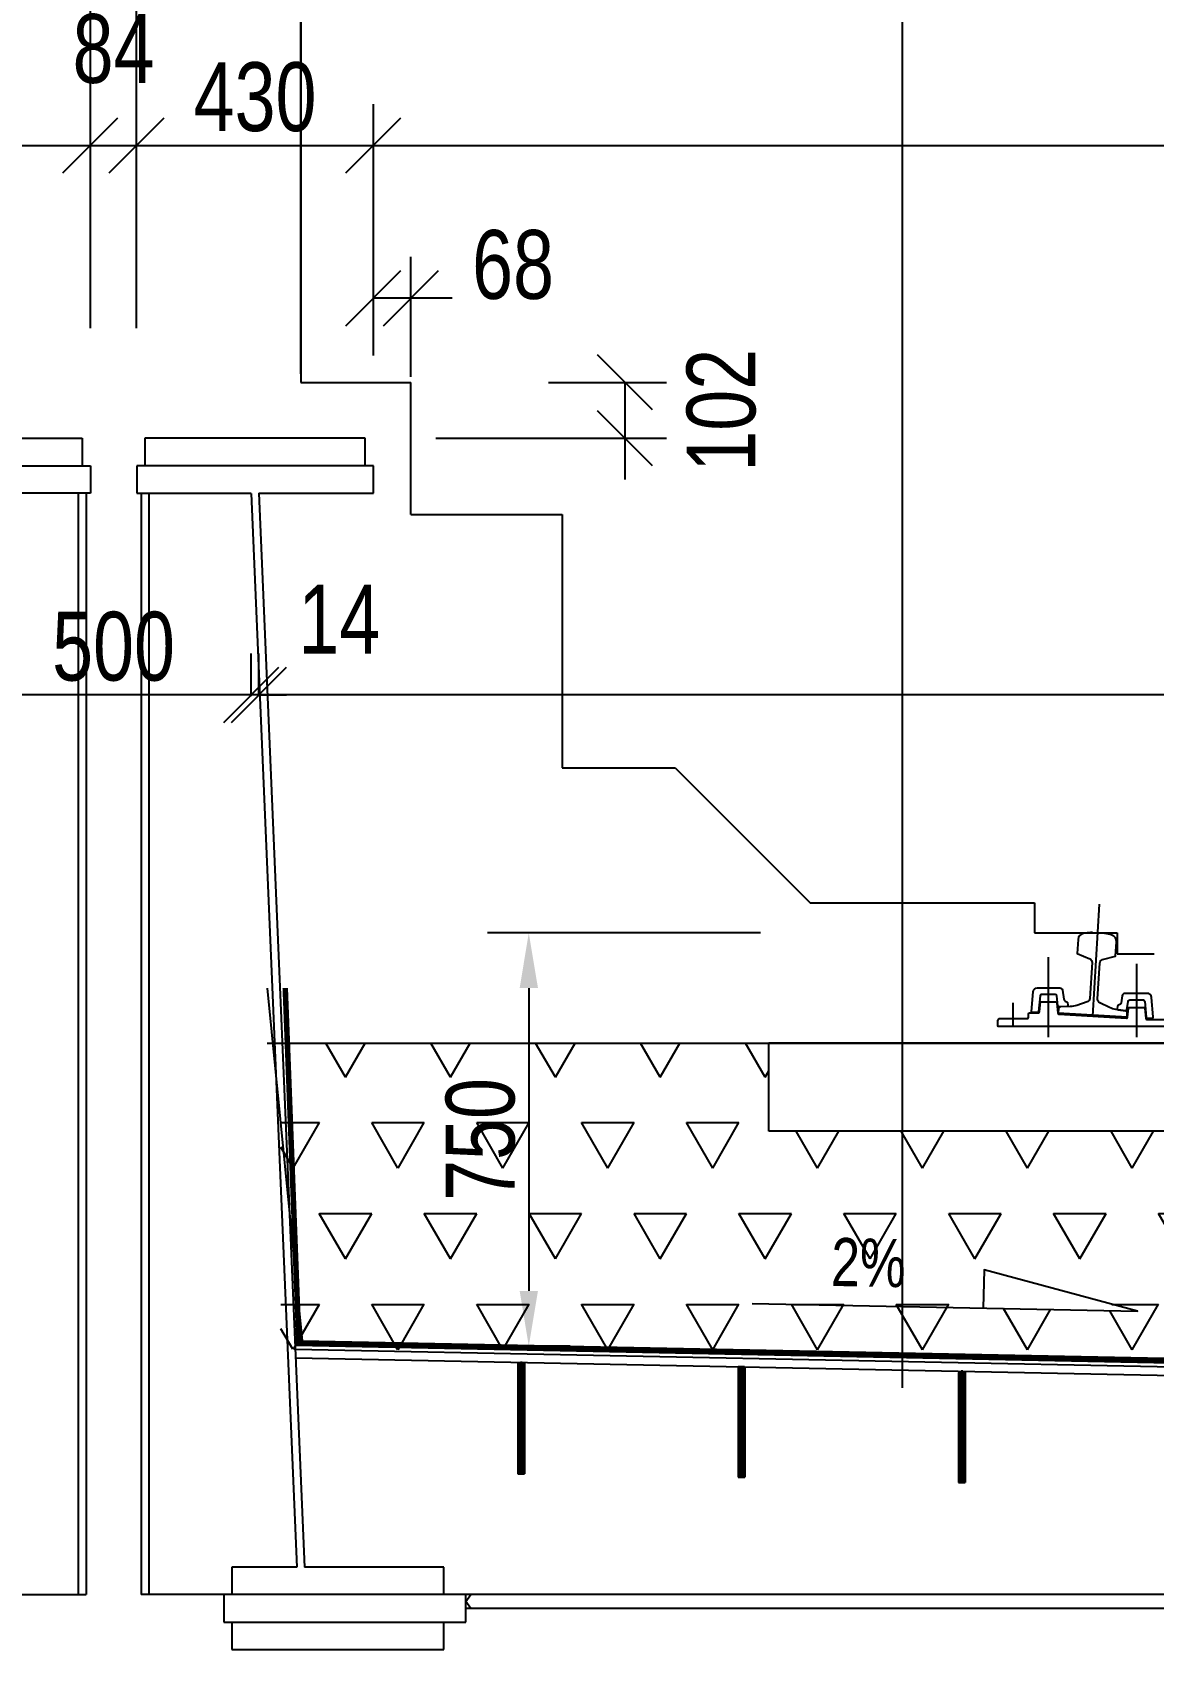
# Model space of a CAD drawing. Header units: millimetres. Extents: x -1069826 to 2704411, y -432732 to 412301.
# Drawn here: x 718036 to 720072, y -20798 to -17861 of the extents above; entities that cross this region are included whole.
import ezdxf
from ezdxf.enums import TextEntityAlignment as Align

# ---------------------------------------------------------------- set-up
doc = ezdxf.new("R2010")
doc.units = ezdxf.units.MM
doc.header["$LTSCALE"] = 1000
doc.header["$MEASUREMENT"] = 0
doc.linetypes.add('HIDDEN', pattern=[0.375, 0.25, -0.125])
for name, color, linetype in [('0-T', 7, 'Continuous'), ('0-T0-T', 7, 'Continuous'), ('DROGO-T', 7, 'Continuous')]:
    doc.layers.add(name, color=color, linetype=linetype)
doc.styles.add('CDMSTYLE', font='CDMSIMPL', dxfattribs={"width": 0.8, "bigfont": 'CDMBIGPL'})
doc.dimstyles.new('CDMOG-MM-50', dxfattribs={"dimscale": 50, "dimtxt": 2.5, "dimasz": 1, "dimexe": 1.5, "dimexo": 5, "dimgap": 0.5, "dimtad": 1, "dimdec": 0, "dimrnd": 1, "dimzin": 1, "dimdsep": 46, "dimtxsty": 'CDMSTYLE', "dimblk1": 'OBLIQUE', "dimblk2": 'OBLIQUE', "dimsah": 1, "dimtsz": 1, "dimcen": -2.5, "dimdle": 1.5, "dimclrd": 9, "dimclre": 9, "dimclrt": 9, "dimadec": 0, "dimazin": 0, "dimtfac": 1, "dimtmove": 2, "dimatfit": 3, "dimldrblk": 'OBLIQUE', "dimfxl": 1, "dimtvp": 1, "dimtolj": 1, "dimtzin": 0, "dimarcsym": 0})
doc.dimstyles.new('CDMST-MM-50', dxfattribs={"dimscale": 50, "dimtxt": 2.5, "dimasz": 2, "dimexe": 1.5, "dimexo": 3, "dimgap": 0.5, "dimtad": 1, "dimdec": 0, "dimrnd": 1, "dimzin": 1, "dimdsep": 46, "dimtxsty": 'CDMSTYLE', "dimblk1": 'OBLIQUE', "dimblk2": 'OBLIQUE', "dimsah": 1, "dimcen": -2.5, "dimdle": 1.5, "dimclrd": 9, "dimclre": 9, "dimclrt": 9, "dimadec": 0, "dimazin": 0, "dimtfac": 1, "dimtmove": 2, "dimatfit": 3, "dimldrblk": 'OBLIQUE', "dimfxl": 1, "dimtvp": 1, "dimtolj": 1, "dimtzin": 0, "dimarcsym": 0})

# ---------------------------------------------------------------- blocks, each defined once
blk = doc.blocks.new('*D849')
at = {"color": 9, "linetype": 'ByBlock', "transparency": 16777216}
for p, q in [((534061.1, -20897.7), (534061.1, -21251.7)), ((534461.1, -20897.7), (534461.1, -21251.7)), ((534011.1, -21226.7), (534111.1, -21126.7)), ((534411.1, -21226.7), (534511.1, -21126.7)), ((533986.1, -21176.7), (534536.1, -21176.7))]:
    blk.add_line(p, q, dxfattribs=at)
at = {"layer": 'Defpoints', "color": 0, "linetype": 'ByBlock', "transparency": 16777216}
for p in [(534061.1, -20647.7), (534461.1, -20647.7), (534461.1, -21176.7)]:
    blk.add_point(p, dxfattribs=at)
at = {"color": 9, "linetype": 'ByBlock', "transparency": 16777216, "insert": (534261.1, -21089.2), "char_height": 125, "attachment_point": 5, "style": 'CDMSTYLE'}
blk.add_mtext('\\A1;400', dxfattribs=at)
blk = doc.blocks.new('_OBLIQUE')
at = {"color": 0, "linetype": 'ByBlock'}
blk.add_line((-0.5, -0.5), (0.5, 0.5), dxfattribs=at)
blk = doc.blocks.new('*D848')
at = {"color": 9, "linetype": 'ByBlock', "transparency": 16777216}
for p, q in [((535240.1, -18546.2), (535140.1, -18446.2)), ((535051.1, -18496.2), (535265.1, -18496.2)), ((535190.1, -18672.7), (535190.1, -18496.2)), ((535240.1, -18647.7), (535140.1, -18547.7)), ((534846.5, -18597.7), (535265.1, -18597.7))]:
    blk.add_line(p, q, dxfattribs=at)
at = {"layer": 'Defpoints', "color": 0, "linetype": 'ByBlock', "transparency": 16777216}
for p in [(534801.1, -18496.2), (535190.1, -18496.2), (534596.5, -18597.7)]:
    blk.add_point(p, dxfattribs=at)
at = {"color": 9, "linetype": 'ByBlock', "transparency": 16777216, "insert": (535365.1, -18546.9), "char_height": 125, "attachment_point": 5, "rotation": 90, "style": 'CDMSTYLE'}
blk.add_mtext('\\A1;102', dxfattribs=at)
blk = doc.blocks.new('*D847')
at = {"color": 9, "linetype": 'ByBlock', "transparency": 16777216}
for p, q in [((534733.1, -18447.7), (534733.1, -18268.4)), ((534801.1, -18486.2), (534801.1, -18268.4)), ((534683.1, -18393.4), (534783.1, -18293.4)), ((534751.1, -18393.4), (534851.1, -18293.4)), ((534876.1, -18343.4), (534733.1, -18343.4))]:
    blk.add_line(p, q, dxfattribs=at)
at = {"layer": 'Defpoints', "color": 0, "linetype": 'ByBlock', "transparency": 16777216}
for p in [(534733.1, -18343.4), (534733.1, -18697.7), (534801.1, -18736.2)]:
    blk.add_point(p, dxfattribs=at)
at = {"color": 9, "linetype": 'ByBlock', "transparency": 16777216, "insert": (534986.6, -18283), "char_height": 125, "attachment_point": 5, "style": 'CDMSTYLE'}
blk.add_mtext('\\A1;68', dxfattribs=at)
blk = doc.blocks.new('*D841')
at = {"color": 9, "linetype": 'ByBlock', "transparency": 16777216}
for p, q in [((534219.1, -18397.7), (534219.1, -17990.8)), ((533739.1, -18115.8), (533839.1, -18015.8)), ((534169.1, -18115.8), (534269.1, -18015.8)), ((533714.1, -18065.8), (534294.1, -18065.8))]:
    blk.add_line(p, q, dxfattribs=at)
at = {"layer": 'Defpoints', "color": 0, "linetype": 'ByBlock', "transparency": 16777216}
for p in [(534219.1, -18065.8), (533789.1, -18647.7), (534219.1, -18647.7)]:
    blk.add_point(p, dxfattribs=at)
at = {"color": 9, "linetype": 'ByBlock', "transparency": 16777216, "insert": (533965.8, -17978.3), "char_height": 125, "attachment_point": 5, "style": 'CDMSTYLE'}
blk.add_mtext('\\A1;430', dxfattribs=at)
blk = doc.blocks.new('*D844')
at = {"color": 9, "linetype": 'ByBlock', "transparency": 16777216}
for p, q in [((538869.1, -18447.7), (538869.1, -17990.8)), ((534683.1, -18115.8), (534783.1, -18015.8)), ((538819.1, -18115.8), (538919.1, -18015.8)), ((534658.1, -18065.8), (538944.1, -18065.8))]:
    blk.add_line(p, q, dxfattribs=at)
at = {"layer": 'Defpoints', "color": 0, "linetype": 'ByBlock', "transparency": 16777216}
for p in [(538869.1, -18065.8), (534733.1, -18697.7), (538869.1, -18697.7)]:
    blk.add_point(p, dxfattribs=at)
at = {"color": 9, "linetype": 'ByBlock', "transparency": 16777216, "insert": (536545.2, -17978.3), "char_height": 125, "attachment_point": 5, "style": 'CDMSTYLE'}
blk.add_mtext('\\A1;4136', dxfattribs=at)
blk = doc.blocks.new('*D843')
at = {"color": 9, "linetype": 'ByBlock', "transparency": 16777216}
for p, q in [((534733.1, -18447.7), (534733.1, -17990.8)), ((534253.1, -18115.8), (534353.1, -18015.8)), ((534683.1, -18115.8), (534783.1, -18015.8)), ((534228.1, -18065.8), (534808.1, -18065.8))]:
    blk.add_line(p, q, dxfattribs=at)
at = {"layer": 'Defpoints', "color": 0, "linetype": 'ByBlock', "transparency": 16777216}
for p in [(534733.1, -18065.8), (534303.1, -18647.7), (534733.1, -18697.7)]:
    blk.add_point(p, dxfattribs=at)
at = {"color": 9, "linetype": 'ByBlock', "transparency": 16777216, "insert": (534518.1, -17978.3), "char_height": 125, "attachment_point": 5, "style": 'CDMSTYLE'}
blk.add_mtext('\\A1;430', dxfattribs=at)
blk = doc.blocks.new('*D842')
at = {"color": 9, "linetype": 'ByBlock', "transparency": 16777216}
for p, q in [((534303.1, -18397.7), (534303.1, -17990.8)), ((534169.1, -18115.8), (534269.1, -18015.8)), ((534253.1, -18115.8), (534353.1, -18015.8)), ((534144.1, -18065.8), (534303.1, -18065.8))]:
    blk.add_line(p, q, dxfattribs=at)
at = {"layer": 'Defpoints', "color": 0, "linetype": 'ByBlock', "transparency": 16777216}
for p in [(534303.1, -18065.8), (534219.1, -18647.7), (534303.1, -18647.7)]:
    blk.add_point(p, dxfattribs=at)
at = {"color": 9, "linetype": 'ByBlock', "transparency": 16777216, "insert": (534261.1, -17890.8), "char_height": 125, "attachment_point": 5, "style": 'CDMSTYLE'}
blk.add_mtext('\\A1;84', dxfattribs=at)
blk = doc.blocks.new('*D807')
at = {"color": 9, "linetype": 'ByBlock', "transparency": 16777216}
for p, q in [((528361.1, -17924), (528361.1, -16091)), ((540161.1, -17876.7), (540161.1, -16091)), ((528311.1, -16216), (528411.1, -16116)), ((540111.1, -16216), (540211.1, -16116)), ((528286.1, -16166), (540236.1, -16166))]:
    blk.add_line(p, q, dxfattribs=at)
at = {"layer": 'Defpoints', "color": 0, "linetype": 'ByBlock', "transparency": 16777216}
for p in [(540161.1, -16166), (540161.1, -18126.7), (528361.1, -18174)]:
    blk.add_point(p, dxfattribs=at)
at = {"color": 9, "linetype": 'ByBlock', "transparency": 16777216, "insert": (534261.1, -16078.5), "char_height": 125, "attachment_point": 5, "style": 'CDMSTYLE'}
blk.add_mtext('\\A1;\\C1;11800', dxfattribs=at)
blk = doc.blocks.new('*D820')
at = {"color": 9, "linetype": 'ByBlock', "transparency": 16777216}
for p, q in [((534601.1, -18480.6), (534601.1, -17650.6)), ((534253.1, -17775.6), (534353.1, -17675.6)), ((534551.1, -17775.6), (534651.1, -17675.6)), ((534228.1, -17725.6), (534676.1, -17725.6))]:
    blk.add_line(p, q, dxfattribs=at)
at = {"layer": 'Defpoints', "color": 0, "linetype": 'ByBlock', "transparency": 16777216}
for p in [(534601.1, -17725.6), (534303.1, -18399.7), (534601.1, -18730.6)]:
    blk.add_point(p, dxfattribs=at)
at = {"color": 9, "linetype": 'ByBlock', "transparency": 16777216, "insert": (534451.1, -17619.4), "char_height": 125, "attachment_point": 5, "style": 'CDMSTYLE'}
blk.add_mtext('\\A1;298', dxfattribs=at)
blk = doc.blocks.new('*D819')
at = {"color": 9, "linetype": 'ByBlock', "transparency": 16777216}
for p, q in [((534219.1, -18147.7), (534219.1, -17650.6)), ((533871.1, -17775.6), (533971.1, -17675.6)), ((534169.1, -17775.6), (534269.1, -17675.6)), ((533846.1, -17725.6), (534294.1, -17725.6))]:
    blk.add_line(p, q, dxfattribs=at)
at = {"layer": 'Defpoints', "color": 0, "linetype": 'ByBlock', "transparency": 16777216}
for p in [(534219.1, -17725.6), (534219.1, -18397.7), (533921.1, -18728.6)]:
    blk.add_point(p, dxfattribs=at)
at = {"color": 9, "linetype": 'ByBlock', "transparency": 16777216, "insert": (534071.1, -17626.6), "char_height": 125, "attachment_point": 5, "style": 'CDMSTYLE'}
blk.add_mtext('\\A1;298', dxfattribs=at)
blk = doc.blocks.new('*D838')
at = {"color": 9, "linetype": 'ByBlock', "transparency": 16777216}
for p, q in [((534219.1, -18397.7), (534219.1, -17650.6)), ((534303.1, -18397.7), (534303.1, -17650.6)), ((534169.1, -17775.6), (534269.1, -17675.6)), ((534253.1, -17775.6), (534353.1, -17675.6)), ((534144.1, -17725.6), (534303.1, -17725.6))]:
    blk.add_line(p, q, dxfattribs=at)
at = {"layer": 'Defpoints', "color": 0, "linetype": 'ByBlock', "transparency": 16777216}
for p in [(534303.1, -17725.6), (534219.1, -18647.7), (534303.1, -18647.7)]:
    blk.add_point(p, dxfattribs=at)
at = {"color": 9, "linetype": 'ByBlock', "transparency": 16777216, "insert": (534261.1, -17462.7), "char_height": 125, "attachment_point": 5, "style": 'CDMSTYLE'}
blk.add_mtext('\\A1;\\C1;84', dxfattribs=at)
blk = doc.blocks.new('*D809')
at = {"color": 9, "linetype": 'ByBlock', "transparency": 16777216}
for p, q in [((718433.2, -19066.3), (718433.2, -18988.7)), ((718383.2, -19113.7), (718483.2, -19013.7)), ((718397.2, -19113.7), (718497.2, -19013.7)), ((718433.2, -19063.7), (718383.2, -19063.7)), ((718447.2, -19063.7), (718433.2, -19063.7)), ((718447.2, -19063.7), (718433.2, -19063.7)), ((718447.2, -19063.7), (718497.2, -19063.7))]:
    blk.add_line(p, q, dxfattribs=at)
at = {"layer": 'Defpoints', "color": 0, "linetype": 'ByBlock', "transparency": 16777216}
for p in [(718433.2, -19063.7), (718433.2, -19316.3), (718447.2, -19634.7)]:
    blk.add_point(p, dxfattribs=at)
at = {"color": 9, "linetype": 'ByBlock', "transparency": 16777216, "insert": (718593.3, -18926.3), "char_height": 125, "attachment_point": 5, "style": 'CDMSTYLE'}
blk.add_mtext('\\A1;\\C1;14', dxfattribs=at)
blk = doc.blocks.new('*D808')
at = {"color": 9, "linetype": 'ByBlock', "transparency": 16777216}
for p, q in [((717933.2, -19110.4), (717933.2, -18988.7)), ((717883.2, -19113.7), (717983.2, -19013.7)), ((718383.2, -19113.7), (718483.2, -19013.7)), ((718508.2, -19063.7), (717858.2, -19063.7))]:
    blk.add_line(p, q, dxfattribs=at)
at = {"layer": 'Defpoints', "color": 0, "linetype": 'ByBlock', "transparency": 16777216}
for p in [(717933.2, -19063.7), (717933.2, -19360.4), (718433.2, -19635.5)]:
    blk.add_point(p, dxfattribs=at)
at = {"color": 9, "linetype": 'ByBlock', "transparency": 16777216, "insert": (718183.2, -18976.2), "char_height": 125, "attachment_point": 5, "style": 'CDMSTYLE'}
blk.add_mtext('\\A1;\\C1;500', dxfattribs=at)
blk = doc.blocks.new('A$C5F112703')
at = {"color": 9, "linetype": 'ByBlock'}
for p, q in [((0, 3118.5), (0, 1068.5)), ((0, 1068.5), (200, 1068.5)), ((475, 828.5), (475, 368.5)), ((475, 368.5), (680, 368.5)), ((680, 368.5), (925, 123.5)), ((925, 123.5), (1332.5, 123.5)), ((1332.5, 123.5), (1332.5, 68.5)), ((1332.5, 68.5), (1482.5, 68.5)), ((1482.5, 68.5), (1482.5, 30.5)), ((1482.5, 30.5), (1549.5, 30.5))]:
    blk.add_line(p, q, dxfattribs=at)
at = {"layer": '0-T', "color": 9, "linetype": 'Continuous'}
for q in [(200, 1068.5), (475, 828.5)]:
    blk.add_line((200, 828.5), q, dxfattribs=at)
blk = doc.blocks.new('A$C22AE4A19')
at = {"layer": '0-T', "color": 9, "linetype": 'Continuous'}
blk.add_blockref('A$C5F112703', (0, 0), dxfattribs=at)
blk = doc.blocks.new('*D797')
at = {"color": 9, "linetype": 'ByBlock', "transparency": 16777216}
for p, q in [((539291.1, -21047.7), (539291.1, -22276)), ((529231.1, -21406.9), (529231.1, -22276)), ((529181.1, -22251), (529281.1, -22151)), ((539241.1, -22251), (539341.1, -22151)), ((539366.1, -22201), (529156.1, -22201))]:
    blk.add_line(p, q, dxfattribs=at)
at = {"layer": 'Defpoints', "color": 0, "linetype": 'ByBlock', "transparency": 16777216}
for p in [(539291.1, -20797.7), (529231.1, -21156.9), (529231.1, -22201)]:
    blk.add_point(p, dxfattribs=at)
at = {"color": 9, "linetype": 'ByBlock', "transparency": 16777216, "insert": (534261.1, -22113.5), "char_height": 125, "attachment_point": 5, "style": 'CDMSTYLE'}
blk.add_mtext('\\A1;\\C1;10060', dxfattribs=at)
blk = doc.blocks.new('*D796')
at = {"color": 9, "linetype": 'ByBlock', "transparency": 16777216}
for p, q in [((534004.1, -21047.7), (534004.1, -21926.6)), ((533954.1, -21901.6), (534054.1, -21801.6)), ((534468.1, -21901.6), (534568.1, -21801.6)), ((534593.1, -21851.6), (533929.1, -21851.6))]:
    blk.add_line(p, q, dxfattribs=at)
at = {"layer": 'Defpoints', "color": 0, "linetype": 'ByBlock', "transparency": 16777216}
for p in [(534004.1, -20797.7), (534518.1, -20797.7), (534004.1, -21851.6)]:
    blk.add_point(p, dxfattribs=at)
at = {"color": 9, "linetype": 'ByBlock', "transparency": 16777216, "insert": (534261.1, -21764.1), "char_height": 125, "attachment_point": 5, "style": 'CDMSTYLE'}
blk.add_mtext('\\A1;514', dxfattribs=at)
blk = doc.blocks.new('*D788')
at = {"color": 9, "linetype": 'ByBlock', "transparency": 16777216}
for p, q in [((534525.1, -19064.7), (534525.1, -18988.7)), ((534475.1, -19113.7), (534575.1, -19013.7)), ((539027.1, -19113.7), (539127.1, -19013.7)), ((539152.1, -19063.7), (534450.1, -19063.7))]:
    blk.add_line(p, q, dxfattribs=at)
at = {"layer": 'Defpoints', "color": 0, "linetype": 'ByBlock', "transparency": 16777216}
for p in [(534525.1, -19063.7), (534525.1, -19314.7), (539077.1, -19413.7)]:
    blk.add_point(p, dxfattribs=at)
at = {"color": 9, "linetype": 'ByBlock', "transparency": 16777216, "insert": (537117.7, -18976.2), "char_height": 125, "attachment_point": 5, "style": 'CDMSTYLE'}
blk.add_mtext('\\A1;\\C1;4552', dxfattribs=at)
blk = doc.blocks.new('*D782')
at = {"color": 9, "linetype": 'ByBlock', "transparency": 16777216}
for p, q in [((535435.9, -19496.2), (534940.2, -19496.2)), ((535015.2, -19596.2), (535015.2, -20146.2)), ((534751.1, -20246.2), (535090.2, -20246.2))]:
    blk.add_line(p, q, dxfattribs=at)
for points in [[(534998.6, -19596.2), (535031.9, -19596.2), (535015.2, -19496.2)], [(534998.6, -20146.2), (535031.9, -20146.2), (535015.2, -20246.2)]]:
    blk.add_solid(points, dxfattribs=at)
at = {"layer": 'Defpoints', "color": 0, "linetype": 'ByBlock', "transparency": 16777216}
for p in [(535585.9, -19496.2), (534601.1, -20246.2), (535015.2, -20246.2)]:
    blk.add_point(p, dxfattribs=at)
at = {"color": 9, "linetype": 'ByBlock', "transparency": 16777216, "insert": (534927.7, -19871.2), "char_height": 125, "attachment_point": 5, "rotation": 90, "style": 'CDMSTYLE'}
blk.add_mtext('\\A1;\\C1;750', dxfattribs=at)
blk = doc.blocks.new('A$C08B22908')
at = {"layer": 'DROGO-T', "color": 2, "linetype": 'Continuous'}
for p, q in [((415, 2200), (15, 2200)), ((15, 2200), (15, 2150)), ((415, 2150), (415, 2200)), ((0, 2150), (0, 2100)), ((430, 2150), (0, 2150)), ((430, 2100), (430, 2150)), ((0, 2100), (208, 2100)), ((208, 2099.4), (290.8, 150)), ((222, 2100), (304.8, 150)), ((222, 2100), (430, 2100)), ((173, 150), (173, 100)), ((290.8, 150), (173, 150)), ((558, 150), (304.8, 150)), ((558, 100), (558, 150)), ((598, 100), (158, 100)), ((158, 100), (158, 50)), ((598, 50), (598, 100)), ((158, 50), (598, 50)), ((173, 50), (173, 0)), ((558, 0), (558, 50)), ((173, 0), (558, 0))]:
    blk.add_line(p, q, dxfattribs=at)

msp = doc.modelspace()

# ---------------------------------------------------------------- hatches: boundary and pattern name
at = {"layer": '0-T', "linetype": 'Continuous'}
h = msp.add_hatch(dxfattribs=at)
h.set_pattern_fill('TRIANG', color=9, scale=20, style=0)
h.set_pattern_definition([(60, (612210.18, -221196.17), (-95.24997, 164.97782), [95.25, -95.25]), (120, (612210.18, -221196.17), (-190.49997, 2e-05), [95.25, -95.25]), (0, (612162.56, -221113.69), (95.25, 164.9778), [95.25, -95.25])])
h.paths.add_polyline_path([(720723.205, -20296.1741), (720723.205, -19856.1741), (719373.205, -19856.1741), (719373.205, -19696.1741), (718487.205, -19696.1741), (718487.205, -20251.4541)])
h.paths.add_polyline_path([(720042.5067, -20183.262), (719762.5627, -20177.6631), (719763.9624, -20107.6771)], flags=16)
h.paths.add_polyline_path([(720723.205, -20296.1741), (722959.205, -20251.4541), (722959.205, -19696.1741), (722937.205, -19696.1741), (722073.205, -19696.1741), (722073.205, -19856.1741), (720723.205, -19856.1741)])
h.paths.add_polyline_path([(721403.9032, -20173.2489), (721682.4475, -20097.664), (721683.8472, -20167.65)], flags=16)
h.paths.add_polyline_path([(718756.0747, -20030.9955), (718756.0747, -19711.3527), (718943.5747, -19711.3527), (718943.5747, -20030.9955)], flags=24)
h.paths.add_polyline_path([(719467.6758, -20158.6378), (719638.0584, -20162.0454), (719640.6829, -20030.8217), (719470.3003, -20027.414)], flags=24)
h.paths.add_polyline_path([(720961.5897, -20070.0222), (720961.5897, -19750.3793), (721149.0897, -19750.3793), (721149.0897, -20070.0222)], flags=24)
h.paths.add_polyline_path([(722428.8222, -20030.9955), (722428.8222, -19711.3527), (722616.3222, -19711.3527), (722616.3222, -20030.9955)], flags=24)
h.paths.add_polyline_path([(721808.3515, -20152.0323), (721978.7341, -20148.6246), (721976.1096, -20017.4009), (721805.727, -20020.8085)], flags=24)

# ---------------------------------------------------------------- linework, layer by layer
at = {"color": 9, "linetype": 'ByBlock'}
for p, q in [((719961.3084, -19647.3021), (719973.9486, -19444.0061)), ((719960.6984, -19495.5519), (719970.5548, -19496.1648)), ((719980.4112, -19496.7776), (719970.5548, -19496.1648)), ((719816.7697, -19666.3021), (719816.7697, -19622.9527))]:
    msp.add_line(p, q, dxfattribs=at)
at = {"color": 9, "linetype": 'Continuous'}
for p, q in [((719880.4034, -19540.0597), (719880.4034, -19685.4058)), ((720041.1019, -19552.4152), (720041.1019, -19685.4058))]:
    msp.add_line(p, q, dxfattribs=at)
at = {"color": 2, "linetype": 'Continuous'}
for p, q in [((718462.205, -19696.1741), (722984.205, -19696.1741)), ((719373.205, -19856.1741), (719373.205, -19696.1741)), ((722073.205, -19856.1741), (719373.205, -19856.1741)), ((718513.205, -20251.9741), (720723.205, -20296.1741)), ((718513.8849, -20267.9877), (720723.205, -20312.1741))]:
    msp.add_line(p, q, dxfattribs=at)
at = {"color": 1, "linetype": 'Continuous'}
msp.add_line((722073.205, -19696.1741), (719373.205, -19696.1741), dxfattribs=at)
at = {"color": 9, "linetype": 'ByBlock'}
for points in [[(719960.6928, -19495.5518, 0.040045312), (719947.9232, -19496.3405, 0.02085363), (719946.8512, -19496.5008, 0.007370603), (719944.5267, -19496.8999, 0.343626376), (719934.7544, -19507.951), (719933.1524, -19533.7161), (719955.8891, -19543.1609, -0.320102524), (719960.1903, -19550.0597), (719956.14, -19615.2017, -0.303762752), (719951.4157, -19621.3917), (719932.5532, -19627.8332, -0.075856192), (719920.6756, -19629.9658), (719902.3256, -19630.4473, 0.388572544), (719899.41, -19633.2601), (719898.9289, -19640.9991), (720023.6879, -19648.7561), (720024.1691, -19641.0171, 0.388572544), (720021.6245, -19637.8648), (720003.4754, -19635.114, -0.075856192), (719991.9534, -19631.5264), (719974.0342, -19622.798, -0.303762752), (719970.113, -19616.0705), (719974.1633, -19550.9285, -0.320102524), (719979.286, -19544.6156), (720003.0175, -19538.06), (720004.6195, -19512.2949, 0.343626376), (719996.2913, -19500.1184, 0.007370603), (719994.0342, -19499.4345, 0.02085363), (719992.9903, -19499.1426, 0.040045312), (719980.4167, -19496.7782)], [(720131.8084, -19666.3021), (719790.8084, -19666.3021, -0.414213562), (719788.8084, -19664.3021), (719788.8084, -19656.3021, -0.414213562), (719793.8084, -19651.3021), (719842.8084, -19651.3021, 0.414213562), (719844.8084, -19649.3021), (719844.8084, -19643.3021, -0.414213562), (719846.8084, -19641.3021), (719862.9984, -19641.3021, 0.385313586), (719864.9885, -19639.5012), (719866.8084, -19621.3021), (719893.9984, -19621.3021, -0.385313586), (719895.9885, -19623.1031), (719897.8457, -19641.6752, 0.367589322), (719899.7117, -19643.4723), (720022.6794, -19651.118, 0.403251184), (720024.7936, -19649.3208), (720026.4218, -19633.0385, -0.385313586), (720028.4119, -19631.2375), (720053.792, -19631.2375, -0.385313586), (720055.782, -19633.0385), (720057.6283, -19651.5012, 0.385313586), (720059.6184, -19653.3021), (720128.8084, -19653.3021, -0.414213562)]]:
    msp.add_lwpolyline(points, format="xyb", dxfattribs=at)
for points in [[(719895.9868, -19610.428, 0.371247317), (719893.02, -19607.873), (719868.6676, -19607.873, 0.388478902), (719865.6794, -19610.6074), (719863.1511, -19639.0501, -0.388478902), (719861.159, -19640.873), (719852.1235, -19640.873, -0.4404252), (719850.1313, -19638.6959), (719853.2897, -19603.1647, -0.388478902), (719861.2583, -19595.873), (719901.6319, -19595.873, -0.371247317), (719906.5766, -19600.1313), (719909.0595, -19616.3881, 0.282190673), (719912.4231, -19620.3898), (719914.3186, -19621.0217, -0.288824416), (719915.6707, -19622.671), (719916.2629, -19627.4083, -0.418231262), (719914.4992, -19629.6442), (719900.5058, -19630.2866, -0.403059278), (719898.3071, -19628.5955)], [(720025.5185, -19620.3633, -0.371247317), (720028.4853, -19617.8083), (720052.8378, -19617.8083, -0.388478902), (720055.826, -19620.5427), (720058.3542, -19648.9854, 0.388478902), (720060.3464, -19650.8083), (720069.3818, -19650.8083, 0.4404252), (720071.374, -19648.6312), (720068.2157, -19613.1, 0.388478902), (720060.2471, -19605.8083), (720019.8734, -19605.8083, 0.371247317), (720014.9288, -19610.0666), (720013.0223, -19622.7762, -0.282190673), (720009.6588, -19626.7779), (720007.7633, -19627.4097, 0.288824416), (720006.4112, -19629.059), (720005.819, -19633.7964, 0.418231262), (720007.5827, -19636.0322), (720020.9995, -19637.523, 0.403059278), (720023.1982, -19635.8319)]]:
    msp.add_lwpolyline(points, format="xyb", close=True, dxfattribs=at)
at = {"layer": '0-T', "color": 9, "linetype": 'Continuous'}
for p, q in [((719615.3662, -17057.7618), (719615.3662, -20322.3732)), ((718119.205, -18697.6844), (718119.205, -20697.6844)), ((718133.205, -18697.6844), (718133.205, -20697.6844)), ((718233.205, -18697.6844), (718233.205, -20697.6844)), ((718247.205, -18697.6844), (718247.205, -20697.6844)), ((717988.205, -20697.6844), (718133.205, -20697.6844)), ((718383.205, -20697.6844), (718233.205, -20697.6844)), ((722623.205, -20697.6844), (718823.205, -20697.6844)), ((722623.205, -20722.6844), (718823.205, -20722.6844))]:
    msp.add_line(p, q, dxfattribs=at)
at = {"layer": '0-T', "color": 2, "linetype": 'Continuous'}
for p, q in [((718923.4849, -20274.1825), (718923.4849, -20476.1797)), ((719323.4849, -20282.1825), (719323.4849, -20484.1797)), ((719723.4849, -20290.1825), (719723.4849, -20492.1797)), ((718917.4849, -20478.1741), (718929.4849, -20478.1741)), ((719317.4849, -20484.1769), (719329.4849, -20484.1769)), ((719717.4849, -20494.1741), (719729.4849, -20494.1741))]:
    msp.add_line(p, q, dxfattribs=at)
at = {"layer": '0-T', "color": 9, "linetype": 'Continuous'}
msp.add_lwpolyline([(718462.205, -19596.1741), (718525.7361, -20236.7511), (720723.205, -20281.1711), (722919.4995, -20236.7511), (722955.1907, -19594.81)], dxfattribs=at)
at = {"layer": '0-T', "color": 3, "linetype": 'HIDDEN', "const_width": 10}
msp.add_lwpolyline([(718495.0207, -19596.1741), (718519.8055, -20241.6521), (720723.205, -20286.1721), (722924.7799, -20241.6521), (722955.1266, -19596.1741)], dxfattribs=at)
at = {"layer": '0-T', "color": 9, "linetype": 'Continuous', "const_width": 12}
for points in [[(718923.4849, -20276.1797), (718923.4849, -20478.1769)], [(719323.4849, -20282.1825), (719323.4849, -20484.1797)], [(719723.4849, -20292.1797), (719723.4849, -20494.1769)]]:
    msp.add_lwpolyline(points, dxfattribs=at)
at = {"layer": '0-T', "color": 2, "linetype": 'Continuous'}
for points in [[(718917.4849, -20278.1769), (718917.4849, -20478.1741)], [(718929.4849, -20278.1769), (718929.4849, -20478.1741)], [(719317.4849, -20284.1797), (719317.4849, -20484.1769)], [(719329.4849, -20284.1797), (719329.4849, -20484.1769)], [(719717.4849, -20294.1769), (719717.4849, -20494.1741)], [(719729.4849, -20294.1769), (719729.4849, -20494.1741)]]:
    msp.add_lwpolyline(points, dxfattribs=at)
at = {"layer": '0-T0-T', "color": 9, "linetype": 'Continuous', "extrusion": (0, 0, -1), "flags": 128}
msp.add_lwpolyline([(-719342.6467, -20169.2648), (-720042.5067, -20183.262), (-719763.9624, -20107.6771), (-719762.5627, -20177.6631)], dxfattribs=at)
at = {"layer": 'DROGO-T', "color": 2, "linetype": 'Continuous'}
for p, q in [((718640.205, -18597.6844), (718240.205, -18597.6844)), ((718240.205, -18597.6844), (718240.205, -18647.6844)), ((718640.205, -18647.6844), (718640.205, -18597.6844)), ((718655.205, -18647.6844), (718225.205, -18647.6844)), ((718225.205, -18647.6844), (718225.205, -18697.6844)), ((718655.205, -18697.6844), (718655.205, -18647.6844)), ((718225.205, -18697.6844), (718433.205, -18697.6844)), ((718433.2176, -18698.2783), (718515.9954, -20647.6844)), ((718447.205, -18697.6844), (718530.008, -20647.6844)), ((718447.205, -18697.6844), (718655.205, -18697.6844)), ((718515.9954, -20647.6844), (718398.205, -20647.6844)), ((718398.205, -20647.6844), (718398.205, -20697.6844)), ((718783.205, -20647.6844), (718530.008, -20647.6844)), ((718783.205, -20697.6844), (718783.205, -20647.6844)), ((718823.205, -20697.6844), (718383.205, -20697.6844)), ((718383.205, -20697.6844), (718383.205, -20747.6844)), ((718823.205, -20747.6844), (718823.205, -20697.6844)), ((718383.205, -20747.6844), (718823.205, -20747.6844)), ((718398.205, -20747.6844), (718398.205, -20797.6844)), ((718783.205, -20797.6844), (718783.205, -20747.6844)), ((718398.205, -20797.6844), (718783.205, -20797.6844))]:
    msp.add_line(p, q, dxfattribs=at)
at = {"layer": 'DROGO-T', "color": 4, "linetype": 'Continuous'}
for p, q in [((718823.205, -20710.1844), (718832.3094, -20697.6844)), ((718832.3094, -20722.6844), (718823.205, -20710.1844))]:
    msp.add_line(p, q, dxfattribs=at)

# ---------------------------------------------------------------- block references
at = {"layer": '0-T', "color": 9, "linetype": 'Continuous'}
msp.add_blockref('A$C22AE4A19', (718523.2048, -19564.6944), dxfattribs=at)
at = {"layer": 'DROGO-T', "color": 9, "linetype": 'Continuous', "xscale": -1}
msp.add_blockref('A$C08B22908', (718141.2068, -20797.6835), dxfattribs=at)

# ---------------------------------------------------------------- texts
at = {"layer": '0-T0-T', "color": 1, "linetype": 'Continuous', "style": 'CDMSTYLE', "width": 0.8}
msp.add_text('2%', height=87.5, rotation=358.8542372, dxfattribs=at).set_placement((719553.3045, -20138.471), align=Align.CENTER)

# ---------------------------------------------------------------- dimensions: what is measured, and where the dimension line sits
at = {"layer": '0-T', "color": 1, "linetype": 'Continuous'}
dim = msp.add_linear_dim(base=(724083.205, -16165.9527), p1=(712283.205, -18174.0054), p2=(724083.205, -18126.7375), text='\\C1;<>', dimstyle='CDMOG-MM-50', dxfattribs=at)
dim.commit()
dim.dimension.update_dxf_attribs({"geometry": '*D807', "text_midpoint": (718183.205, -16078.4527), "insert": (183922.0905, 0)})
at = {"layer": '0-T', "color": 4, "linetype": 'Continuous'}
dim = msp.add_linear_dim(base=(718433.205, -19063.6629), p1=(718447.205, -19634.744), p2=(718433.205, -19316.3286), text='\\C1;<>', dimstyle='CDMOG-MM-50', override={"dimse1": 1}, dxfattribs=at)
dim.commit()
dim.dimension.update_dxf_attribs({"geometry": '*D809', "text_midpoint": (718593.258, -18926.2577), "dimtype": 160})
dim = msp.add_linear_dim(base=(717933.205, -19063.6629), p1=(718433.205, -19635.5318), p2=(717933.205, -19360.3794), text='\\C1;<>', dimstyle='CDMOG-MM-50', override={"dimse1": 1}, dxfattribs=at)
dim.commit()
dim.dimension.update_dxf_attribs({"geometry": '*D808', "text_midpoint": (718183.205, -18976.1629)})
dim = msp.add_linear_dim(base=(718447.205, -19063.6629), p1=(722999.205, -19413.7042), p2=(718447.205, -19314.7408), text='\\C1;<>', dimstyle='CDMOG-MM-50', override={"dimse1": 1}, dxfattribs=at)
dim.commit()
dim.dimension.update_dxf_attribs({"geometry": '*D788', "text_midpoint": (721039.7943, -18976.1629), "dimtype": 160, "insert": (183922.0905, 0)})
at = {"layer": '0-T', "color": 3, "linetype": 'Continuous'}
dim = msp.add_linear_dim(base=(718937.3247, -20246.1741), p1=(719508.0208, -19496.1741), p2=(718523.205, -20246.1741), angle=270, text='\\C1;<>', dimstyle='CDMST-MM-50', dxfattribs=at)
dim.commit()
dim.dimension.update_dxf_attribs({"geometry": '*D782', "text_midpoint": (718849.8247, -19871.1741), "insert": (183922.0905, 0)})
at = {"layer": '0-T', "color": 4, "linetype": 'Continuous'}
dim = msp.add_linear_dim(base=(713153.205, -22200.9811), p1=(723213.205, -20797.6844), p2=(713153.205, -21156.9339), text='\\C1;<>', dimstyle='CDMOG-MM-50', dxfattribs=at)
dim.commit()
dim.dimension.update_dxf_attribs({"geometry": '*D797', "text_midpoint": (718183.205, -22113.4811), "insert": (183922.0905, 0)})
dim = msp.add_linear_dim(base=(717926.205, -21851.5621), p1=(718440.205, -20797.6844), p2=(717926.205, -20797.6844), dimstyle='CDMOG-MM-50', override={"dimse1": 1}, dxfattribs=at)
dim.commit()
dim.dimension.update_dxf_attribs({"geometry": '*D796', "text_midpoint": (718183.205, -21764.0621), "insert": (183922.0905, 0)})
at = {"layer": 'DROGO-T', "color": 9, "linetype": 'Continuous'}
dim = msp.add_linear_dim(base=(718225.205, -17725.616), p1=(718141.205, -18647.6844), p2=(718225.205, -18647.6844), text='\\C1;<>', dimstyle='CDMOG-MM-50', dxfattribs=at)
dim.commit()
dim.dimension.update_dxf_attribs({"geometry": '*D838', "text_midpoint": (718183.205, -17462.7477), "dimtype": 160, "insert": (183922.0905, 0)})
at = {"layer": 'DROGO-T', "color": 3, "linetype": 'Continuous'}
for base, p1, p2, picture, middle in [((718141.205, -17725.616), (717843.205, -18728.6359), (718141.205, -18397.6844), '*D819', (717993.205, -17626.6338)), ((718523.205, -17725.616), (718225.205, -18399.6844), (718523.205, -18730.6359), '*D820', (718373.205, -17619.4454))]:
    dim = msp.add_linear_dim(base=base, p1=p1, p2=p2, dimstyle='CDMOG-MM-50', override={"dimse1": 1}, dxfattribs=at)
    dim.commit()
    dim.dimension.update_dxf_attribs({"geometry": picture, "text_midpoint": middle, "dimtype": 160, "insert": (183922.0905, 0)})
at = {"layer": 'DROGO-T', "color": 9, "linetype": 'Continuous'}
for base, p1, p2, picture, middle in [((718225.205, -18065.7858), (718141.205, -18647.6844), (718225.205, -18647.6844), '*D842', (718183.205, -17890.7858)), ((718655.205, -18065.7858), (718225.205, -18647.6844), (718655.205, -18697.6844), '*D843', (718440.205, -17978.2858))]:
    dim = msp.add_linear_dim(base=base, p1=p1, p2=p2, dimstyle='CDMOG-MM-50', override={"dimse1": 1}, dxfattribs=at)
    dim.commit()
    dim.dimension.update_dxf_attribs({"geometry": picture, "text_midpoint": middle, "insert": (183922.0905, 0)})
for base, p1, p2, picture, middle in [((718141.205, -18065.7858), (717711.205, -18647.6844), (718141.205, -18647.6844), '*D841', (717887.8451, -17978.2858)), ((722791.205, -18065.7858), (718655.205, -18697.6844), (722791.205, -18697.6844), '*D844', (720467.3266, -17978.2858))]:
    dim = msp.add_linear_dim(base=base, p1=p1, p2=p2, dimstyle='CDMOG-MM-50', override={"dimse1": 1}, dxfattribs=at)
    dim.commit()
    dim.dimension.update_dxf_attribs({"geometry": picture, "text_midpoint": middle, "dimtype": 160, "insert": (183922.0905, 0)})
dim = msp.add_linear_dim(base=(718655.205, -18343.4012), p1=(718723.205, -18736.1741), p2=(718655.205, -18697.6844), dimstyle='CDMOG-MM-50', dxfattribs=at)
dim.commit()
dim.dimension.update_dxf_attribs({"geometry": '*D847', "text_midpoint": (718908.6582, -18282.9637), "dimtype": 160, "insert": (183922.0905, 0)})
dim = msp.add_linear_dim(base=(719112.2206, -18496.1741), p1=(718518.6195, -18597.6844), p2=(718723.205, -18496.1741), angle=90, dimstyle='CDMOG-MM-50', dxfattribs=at)
dim.commit()
dim.dimension.update_dxf_attribs({"geometry": '*D848', "text_midpoint": (719287.2206, -18546.9293), "insert": (183922.0905, 0)})
dim = msp.add_linear_dim(base=(718383.205, -21176.6745), p1=(717983.205, -20647.6844), p2=(718383.205, -20647.6844), dimstyle='CDMOG-MM-50', dxfattribs=at)
dim.commit()
dim.dimension.update_dxf_attribs({"geometry": '*D849', "text_midpoint": (718183.205, -21089.1745), "insert": (183922.0905, 0)})

doc.saveas('drawing.dxf')
